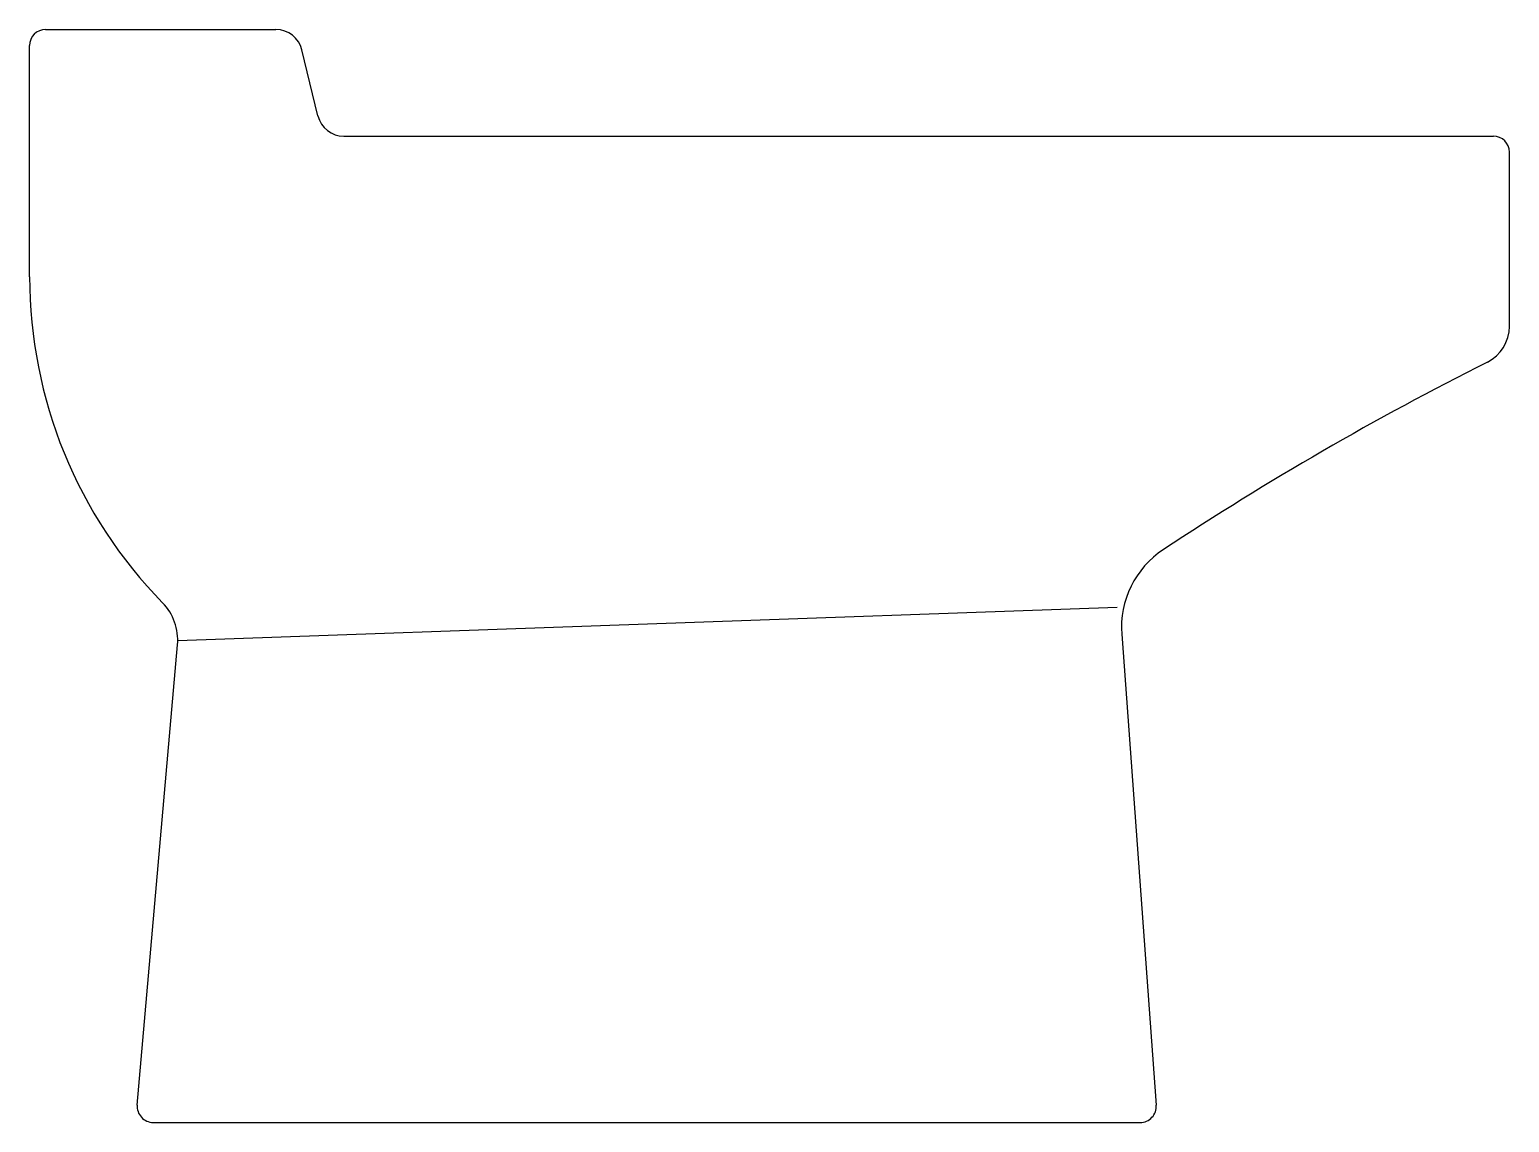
# Model space of a CAD drawing. Extents: x 384 to 939, y 1515 to 1925.
import ezdxf

# ---------------------------------------------------------------- set-up
doc = ezdxf.new("R2010")
doc.units = 0
doc.header["$LTSCALE"] = 50
doc.layers.add('FINA', color=6, linetype='CONTINUOUS')
doc.layers.add('GROSSA', color=3, linetype='CONTINUOUS')

msp = doc.modelspace()

# ---------------------------------------------------------------- linework, layer by layer
at = {"layer": 'FINA', "color": 0, "linetype": 'CONTINUOUS'}
msp.add_line((439.25, 1695.49), (791.57, 1707.96), dxfattribs=at)
at = {"layer": 'GROSSA', "color": 0, "linetype": 'CONTINUOUS'}
for p, q in [((389.68, 1924.68), (476.09, 1924.68)), ((383.68, 1831.97), (383.68, 1918.68)), ((491.82, 1892.32), (485.8, 1917.05)), ((501.54, 1884.68), (932.68, 1884.68)), ((938.68, 1813.34), (938.68, 1878.68)), ((424.07, 1521.21), (439.17, 1693.9)), ((793.28, 1697.81), (806.21, 1521.12)), ((430.04, 1514.68), (800.23, 1514.68))]:
    msp.add_line(p, q, dxfattribs=at)
for centre, radius, start, end in [((389.68, 1918.68), 6, 90, 180), ((932.68, 1878.68), 6, 0, 90), ((558.68, 1831.97), 175, 179.9999, 224.3543), ((923.68, 1813.34), 15, 296.7189, 0), ((1469.96, 728.07), 1200, 116.71889, 123.42729), ((828.19, 1700.36), 35, 123.4273, 184.1849), ((419.25, 1695.65), 20, 355.0005, 44.3536), ((430.04, 1520.68), 6, 175, 270), ((800.23, 1520.68), 6, 270, 4.1849)]:
    msp.add_arc(centre, radius, start, end, dxfattribs=at)
at = {"layer": 'GROSSA', "color": 0}
for centre, start, end in [((476.09, 1914.68), 13.6839, 90), ((501.54, 1894.68), 193.6839, 270)]:
    msp.add_arc(centre, 10, start, end, dxfattribs=at)

doc.saveas('drawing.dxf')
